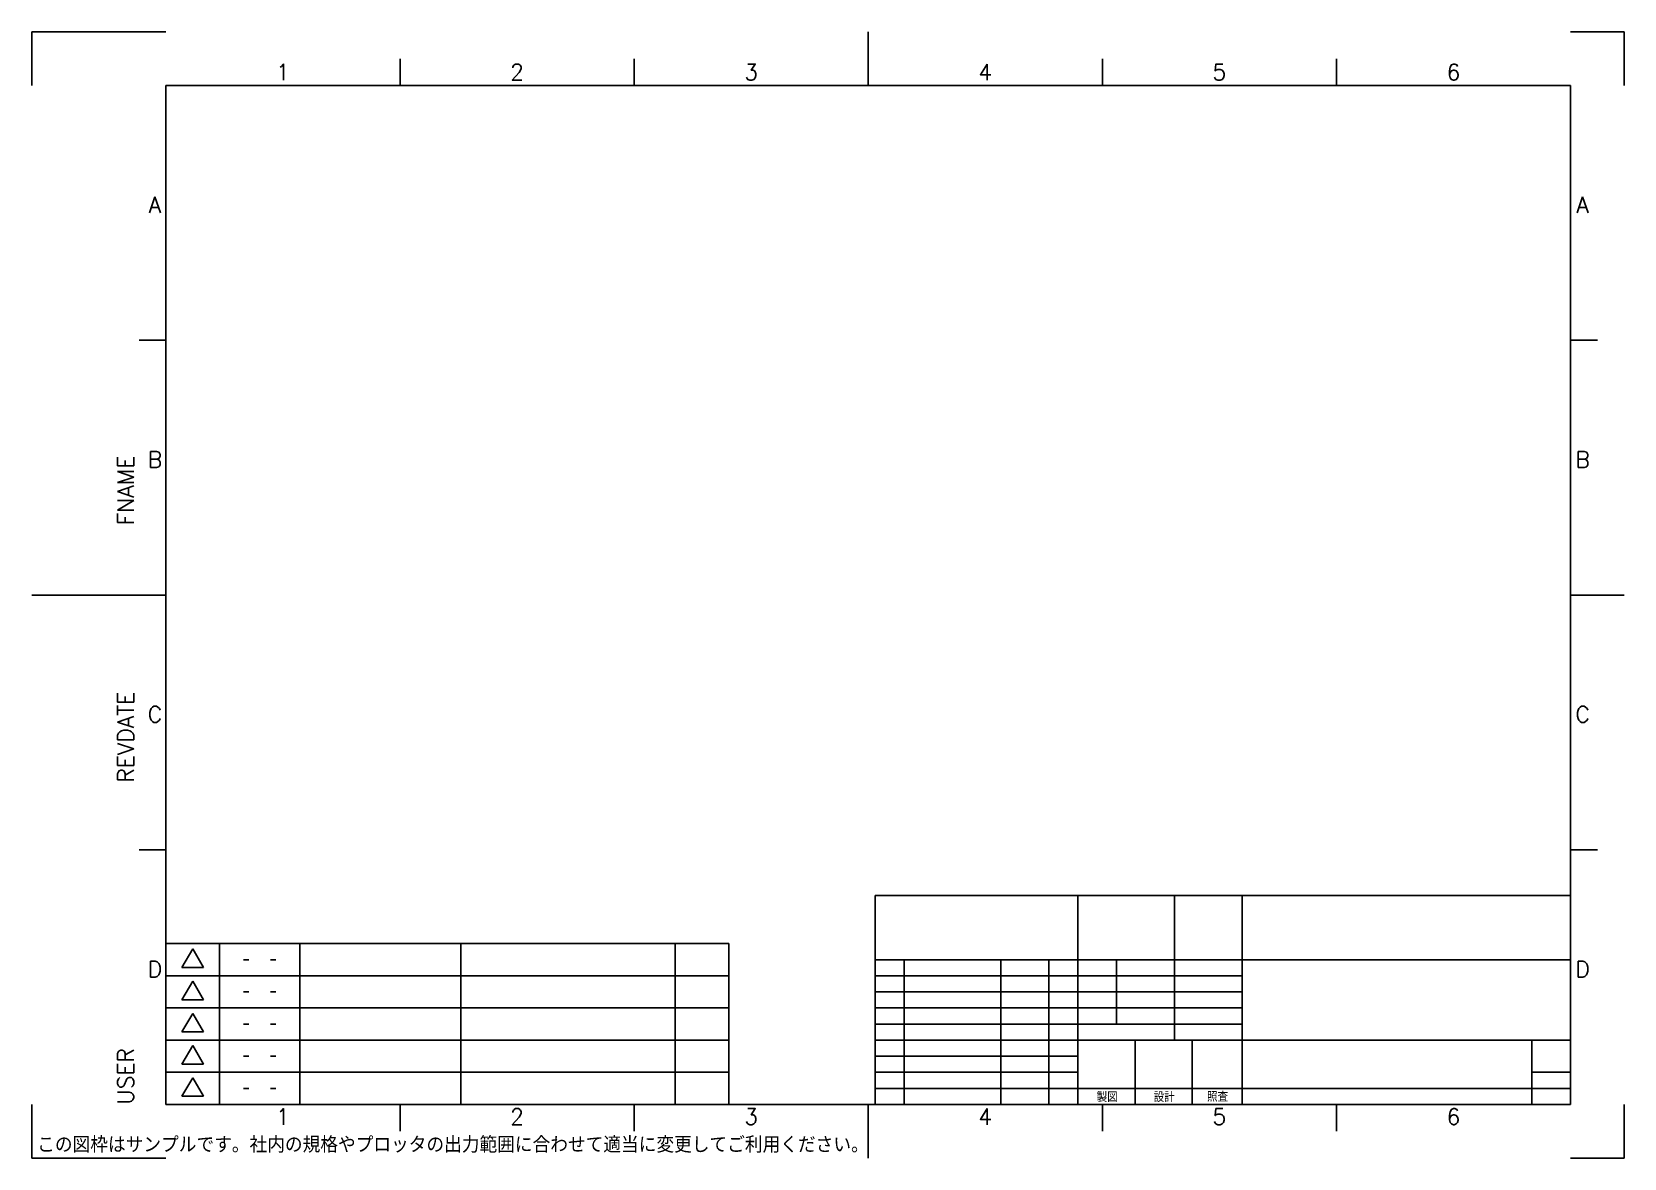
# Model space of a CAD drawing. Header units: millimetres. Extents: x 0 to 297, y 0 to 210.
import ezdxf
from ezdxf.enums import TextEntityAlignment as Align

# ---------------------------------------------------------------- set-up
doc = ezdxf.new("R2010")
doc.units = ezdxf.units.MM
doc.layers.add('Object', color=7, linetype='Continuous')
doc.styles.add('Roman', font='romans', dxfattribs={"bigfont": 'bigfont'})

msp = doc.modelspace()

# ---------------------------------------------------------------- linework, layer by layer
for p, q in [((0, 210), (25, 210)), ((0, 200), (0, 210)), ((156, 200), (156, 210)), ((287, 210), (297, 210)), ((297, 210), (297, 200)), ((68.67, 200), (68.67, 205)), ((112.33, 200), (112.33, 205)), ((156, 200), (156, 205)), ((199.67, 200), (199.67, 205)), ((243.33, 200), (243.33, 205)), ((25, 200), (287, 200)), ((25, 10), (25, 200)), ((287, 200), (287, 10)), ((25, 152.5), (20, 152.5)), ((287, 152.5), (292, 152.5)), ((25, 105), (0, 105)), ((25, 105), (20, 105)), ((287, 105), (297, 105)), ((287, 105), (292, 105)), ((25, 57.5), (20, 57.5)), ((287, 57.5), (292, 57.5)), ((0, 0), (0, 10)), ((287, 10), (25, 10)), ((68.67, 10), (68.67, 5)), ((112.33, 10), (112.33, 5)), ((156, 10), (156, 0)), ((156, 10), (156, 5)), ((199.67, 10), (199.67, 5)), ((243.33, 10), (243.33, 5)), ((297, 10), (297, 0)), ((25, 0), (0, 0)), ((297, 0), (287, 0))]:
    msp.add_line(p, q)
at = {"color": 0}
for p, q in [((157.3, 49), (287, 49)), ((287, 49), (157.3, 49)), ((157.3, 49), (157.3, 10)), ((195.13, 49), (195.13, 25)), ((213.14, 49), (213.14, 22)), ((225.75, 49), (225.75, 10)), ((287, 49), (287, 10)), ((287, 10), (287, 49)), ((157.3, 37), (287, 37)), ((162.7, 37), (162.7, 10)), ((180.72, 37), (180.72, 10)), ((189.72, 37), (189.72, 10)), ((202.33, 37), (202.33, 25)), ((157.3, 34), (225.75, 34)), ((157.3, 31), (225.75, 31)), ((157.3, 28), (225.75, 28)), ((157.3, 25), (195.13, 25)), ((195.13, 25), (225.75, 25)), ((195.13, 25), (195.13, 10)), ((157.3, 22), (195.13, 22)), ((195.13, 22), (287, 22)), ((205.77, 22), (205.77, 10)), ((216.4, 22), (216.4, 10)), ((279.79, 22), (279.79, 10)), ((157.3, 19), (195.13, 19)), ((157.3, 16), (195.13, 16)), ((279.79, 16), (287, 16)), ((157.3, 13), (287, 13)), ((157.3, 10), (157.3, 13)), ((157.3, 10), (287, 10))]:
    msp.add_line(p, q, dxfattribs=at)
at = {"layer": 'Object'}
for p, q in [((130, 40), (25, 40)), ((28, 35.54), (30, 39)), ((32, 35.54), (30, 39)), ((35, 10), (35, 40)), ((50, 10), (50, 40)), ((80, 10), (80, 40)), ((120, 10), (120, 40)), ((130, 40), (130, 10)), ((39.5, 37), (40.5, 37)), ((44.5, 37), (45.5, 37)), ((130, 34), (25, 34)), ((28, 35.54), (32, 35.54)), ((28, 29.54), (30, 33)), ((32, 29.54), (30, 33)), ((39.5, 31), (40.5, 31)), ((44.5, 31), (45.5, 31)), ((130, 28), (25, 28)), ((28, 29.54), (32, 29.54)), ((28, 23.54), (30, 27)), ((32, 23.54), (30, 27)), ((39.5, 25), (40.5, 25)), ((44.5, 25), (45.5, 25)), ((130, 22), (25, 22)), ((28, 23.54), (32, 23.54)), ((28, 17.54), (30, 21)), ((32, 17.54), (30, 21)), ((39.5, 19), (40.5, 19)), ((44.5, 19), (45.5, 19)), ((130, 16), (25, 16)), ((28, 17.54), (32, 17.54)), ((28, 11.54), (30, 15)), ((32, 11.54), (30, 15)), ((39.5, 13), (40.5, 13)), ((44.5, 13), (45.5, 13)), ((28, 11.54), (32, 11.54))]:
    msp.add_line(p, q, dxfattribs=at)

# ---------------------------------------------------------------- texts
at = {"style": 'Roman'}
for s, p in [('1', (46.83, 201)), ('2', (90.5, 201)), ('3', (134.17, 201)), ('4', (177.83, 201)), ('5', (221.5, 201)), ('6', (265.17, 201)), ('A', (22.95, 176.25)), ('A', (289.24, 176.25)), ('B', (22.95, 128.75)), ('B', (289.24, 128.75)), ('C', (22.95, 81.25)), ('C', (289.24, 81.25)), ('D', (22.95, 33.75)), ('D', (289.24, 33.75)), ('1', (46.83, 6.23)), ('2', (90.5, 6.23)), ('3', (134.17, 6.23)), ('4', (177.83, 6.23)), ('5', (221.5, 6.23)), ('6', (265.17, 6.23))]:
    msp.add_text(s, height=3, dxfattribs=at).set_placement(p, align=Align.CENTER)
at = {"color": 0, "style": 'Roman'}
for s, p in [('\\M+190BB\\M+1907D', (200.57, 10.48)), ('\\M+190DD\\M+18C76', (211.21, 10.48)), ('\\M+18FC6\\M+18DB8', (221.16, 10.55))]:
    msp.add_text(s, height=1.7917, dxfattribs=at).set_placement(p, align=Align.CENTER)
at = {"style": 'Roman'}
msp.add_text('\\M+182B1\\M+182CC\\M+1907D\\M+19867\\M+182CD\\M+18354\\M+18393\\M+18376\\M+1838B\\M+182C5\\M+182B7\\M+18142\\M+18ED0\\M+193E0\\M+182CC\\M+18B4B\\M+18A69\\M+182E2\\M+18376\\M+1838D\\M+18362\\M+1835E\\M+182CC\\M+18F6F\\M+197CD\\M+194CD\\M+188CD\\M+182C9\\M+18D87\\M+182ED\\M+182B9\\M+182C4\\M+1934B\\M+19396\\M+182C9\\M+195CF\\M+18D58\\M+182B5\\M+182C4\\M+182B2\\M+19798\\M+19770\\M+182AD\\M+182BE\\M+182B3\\M+182A2\\M+18142', height=3, dxfattribs=at).set_placement((1, 1))
at = {"color": 0, "style": 'Roman', "flags": 8}
for tag, p in [('FNAME', (19, 118)), ('REVDATE', (19, 70)), ('USER', (19, 10))]:
    msp.add_attdef(tag, p, '', height=3, rotation=90, dxfattribs=at)

doc.saveas('drawing.dxf')
